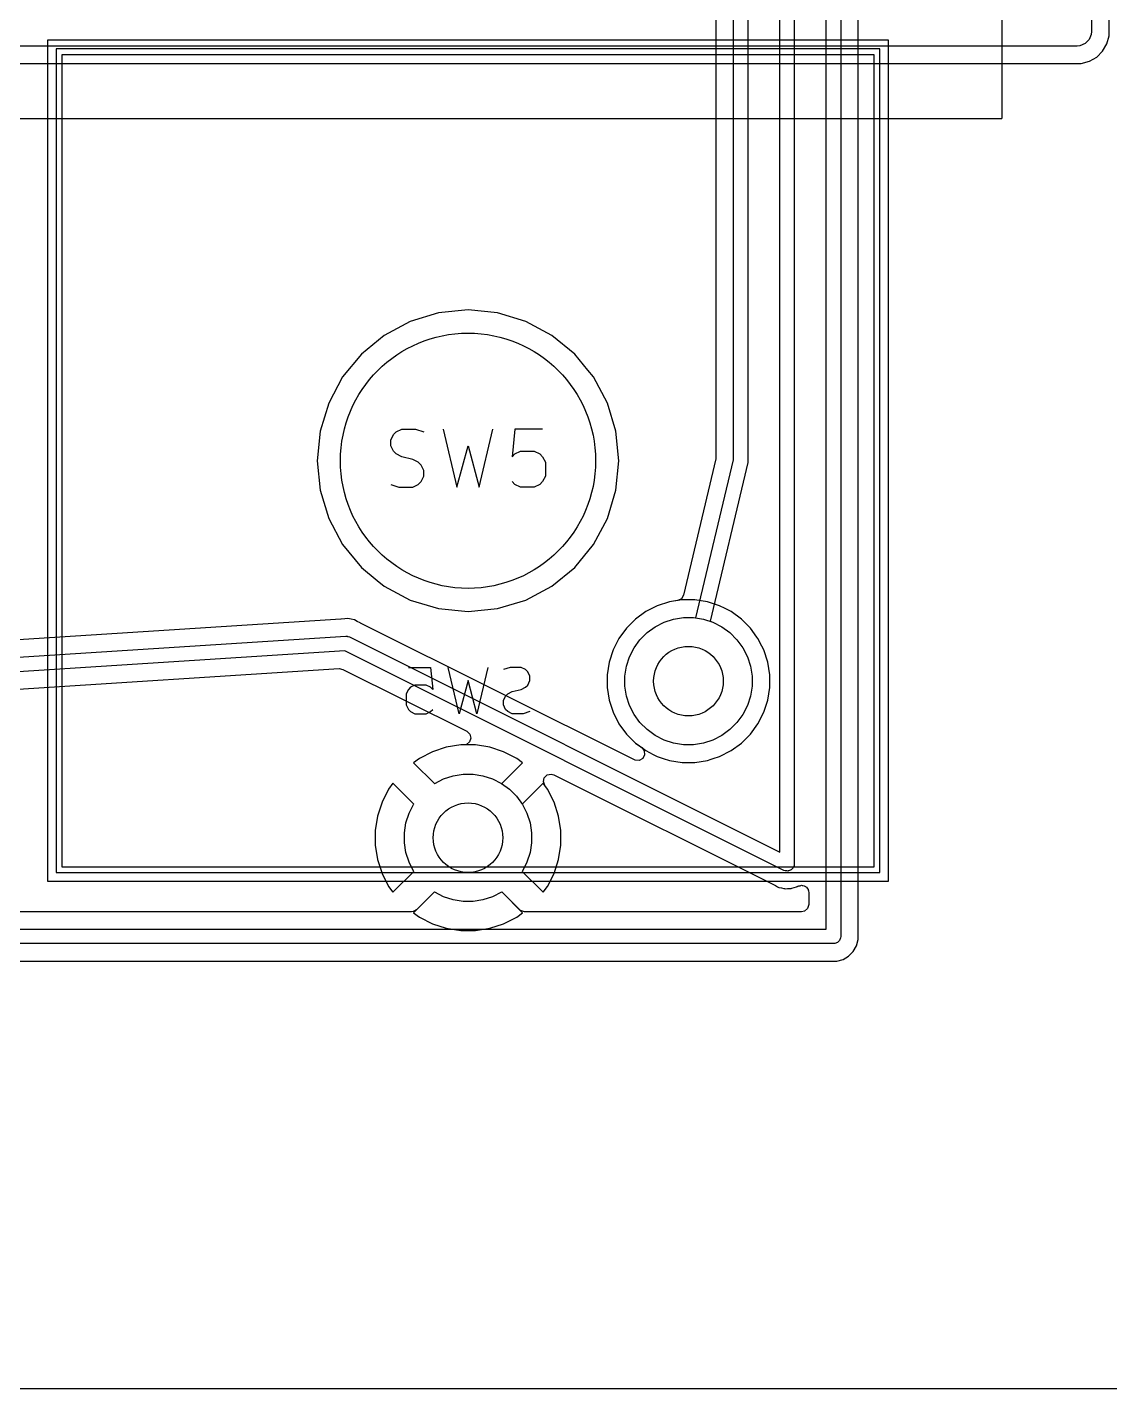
# Model space of a CAD drawing. Extents: x 0 to 96, y -64 to 1.6.
# Drawn here: x 40.4 to 59.06, y -64 to -40.53 of the extents above; entities that cross this region are included whole.
import ezdxf

# ---------------------------------------------------------------- set-up
doc = ezdxf.new("R2010")
doc.units = 0
for name, color, linetype in [('BLACK', 7, 'CONTINUOUS'), ('GRAY3', 9, 'CONTINUOUS'), ('LORANGE', 41, 'CONTINUOUS'), ('LYELLOW', 51, 'CONTINUOUS'), ('WHITE', 7, 'CONTINUOUS')]:
    doc.layers.add(name, color=color, linetype=linetype)

msp = doc.modelspace()

# ---------------------------------------------------------------- linework, layer by layer
at = {"layer": 'BLACK', "linetype": 'CONTINUOUS'}
for p, q in [((58.75, -4.207), (58.75, -40.6)), ((52.2745, -31.039112), (52.2745, -47.935815)), ((52.575, -47.985399), (52.575, -31)), ((52.825, -31.078863), (52.825, -48)), ((53.375, -54.747745), (53.375, -32.147)), ((53.625, -32.272), (53.625, -54.95)), ((54.175, -56.075), (54.175, -34.687)), ((54.425, -34.812), (54.425, -56.2)), ((54.7255, -48), (54.7255, -38.374071)), ((59.0505, -40.672475), (59.0505, -38.374071)), ((58.75, -40.6), (58.745196, -40.648773)), ((58.638893, -40.807867), (58.548773, -40.845196)), ((58.707867, -40.738893), (58.638893, -40.807867)), ((58.745196, -40.648773), (58.707867, -40.738893)), ((58.940509, -40.938015), (59.012984, -40.812485)), ((59.012984, -40.812485), (59.0505, -40.672475)), ((58.5, -40.85), (27.5, -40.85)), ((58.548773, -40.845196), (58.5, -40.85)), ((58.712485, -41.112984), (58.838015, -41.040509)), ((58.838015, -41.040509), (58.940509, -40.938015)), ((27.427528, -41.1505), (58.572472, -41.1505)), ((58.572472, -41.1505), (58.572475, -41.1505)), ((58.572475, -41.1505), (58.712485, -41.112984)), ((47.492766, -45.449957), (47.005018, -45.597914)), ((47.492766, -45.449957), (47.005018, -45.597914)), ((48, -45.4), (47.492766, -45.449957)), ((48, -45.4), (47.492766, -45.449957)), ((48.507233, -45.449957), (48, -45.4)), ((48.507233, -45.449957), (48, -45.4)), ((48.994981, -45.597914), (48.507233, -45.449957)), ((48.994981, -45.597914), (48.507233, -45.449957)), ((47.005018, -45.597914), (46.555522, -45.838175)), ((47.005018, -45.597914), (46.555522, -45.838175)), ((49.444477, -45.838175), (48.994981, -45.597914)), ((49.444477, -45.838175), (48.994981, -45.597914)), ((46.555515, -45.83818), (46.161521, -46.161521)), ((46.555515, -45.83818), (46.161521, -46.161521)), ((46.555522, -45.838175), (46.555515, -45.83818)), ((46.555522, -45.838175), (46.555515, -45.83818)), ((49.444484, -45.83818), (49.444477, -45.838175)), ((49.444484, -45.83818), (49.444477, -45.838175)), ((49.838478, -46.161521), (49.444484, -45.83818)), ((49.838478, -46.161521), (49.444484, -45.83818)), ((46.161521, -46.161521), (45.83818, -46.555515)), ((46.161521, -46.161521), (45.83818, -46.555515)), ((50.063487, -46.435697), (49.838478, -46.161521)), ((50.063487, -46.435697), (49.838478, -46.161521)), ((50.161821, -46.555517), (50.063487, -46.435697)), ((50.161821, -46.555517), (50.063487, -46.435697)), ((45.838175, -46.555522), (45.597914, -47.005018)), ((45.838175, -46.555522), (45.597914, -47.005018)), ((45.83818, -46.555515), (45.838175, -46.555522)), ((45.83818, -46.555515), (45.838175, -46.555522)), ((50.161822, -46.55552), (50.161821, -46.555517)), ((50.161822, -46.55552), (50.161821, -46.555517)), ((50.161824, -46.555522), (50.161822, -46.55552)), ((50.161824, -46.555522), (50.161822, -46.55552)), ((50.402085, -47.005018), (50.161824, -46.555522)), ((50.402085, -47.005018), (50.161824, -46.555522)), ((45.597914, -47.005018), (45.449957, -47.492766)), ((45.597914, -47.005018), (45.449957, -47.492766)), ((50.402085, -47.00502), (50.402085, -47.005018)), ((50.402085, -47.00502), (50.402085, -47.005018)), ((50.402087, -47.005023), (50.402085, -47.00502)), ((50.402087, -47.005023), (50.402085, -47.00502)), ((50.550042, -47.492765), (50.402087, -47.005023)), ((50.550042, -47.492765), (50.402087, -47.005023)), ((45.449957, -47.492766), (45.4, -48)), ((45.449957, -47.492766), (45.4, -48)), ((50.6, -48), (50.550042, -47.492765)), ((50.6, -48), (50.550042, -47.492765)), ((45.4, -48), (45.449957, -48.507233)), ((45.4, -48), (45.449957, -48.507233)), ((50.550042, -48.507235), (50.6, -48)), ((50.550042, -48.507235), (50.6, -48)), ((52.271162, -47.964393), (51.713765, -50.317844)), ((51.929639, -50.710254), (52.575, -47.985399)), ((52.821635, -48.028808), (52.172854, -50.768104)), ((52.2745, -47.935815), (52.271162, -47.964393)), ((52.822055, -48.025694), (52.821635, -48.028808)), ((52.822598, -48.024386), (52.822055, -48.025694)), ((52.823578, -48.014435), (52.822598, -48.024386)), ((52.824918, -48.004525), (52.823578, -48.014435)), ((52.825, -48), (52.824692, -48.003126)), ((52.824692, -48.003126), (52.824918, -48.004525)), ((54.7255, -54.374071), (54.7255, -48)), ((45.449957, -48.507233), (45.597914, -48.994981)), ((45.449957, -48.507233), (45.597914, -48.994981)), ((50.402087, -48.994977), (50.550042, -48.507235)), ((50.402087, -48.994977), (50.550042, -48.507235)), ((45.597914, -48.994981), (45.838175, -49.444477)), ((45.597914, -48.994981), (45.838175, -49.444477)), ((50.161821, -49.444483), (50.402087, -48.994977)), ((50.161821, -49.444483), (50.402087, -48.994977)), ((45.838175, -49.444477), (45.83818, -49.444484)), ((45.838175, -49.444477), (45.83818, -49.444484)), ((45.83818, -49.444484), (46.161521, -49.838478)), ((45.83818, -49.444484), (46.161521, -49.838478)), ((49.838478, -49.838478), (50.161821, -49.444483)), ((49.838478, -49.838478), (50.161821, -49.444483)), ((46.161521, -49.838478), (46.435697, -50.063487)), ((46.161521, -49.838478), (46.435697, -50.063487)), ((49.444483, -50.161821), (49.838478, -49.838478)), ((49.444483, -50.161821), (49.838478, -49.838478)), ((46.435697, -50.063487), (46.555517, -50.161821)), ((46.435697, -50.063487), (46.555517, -50.161821)), ((46.555517, -50.161821), (46.55552, -50.161822)), ((46.555517, -50.161821), (46.55552, -50.161822)), ((46.55552, -50.161822), (46.555522, -50.161824)), ((46.55552, -50.161822), (46.555522, -50.161824)), ((46.555522, -50.161824), (47.005018, -50.402085)), ((46.555522, -50.161824), (47.005018, -50.402085)), ((48.994977, -50.402087), (49.444483, -50.161821)), ((48.994977, -50.402087), (49.444483, -50.161821)), ((47.005018, -50.402085), (47.00502, -50.402085)), ((47.005018, -50.402085), (47.00502, -50.402085)), ((47.00502, -50.402085), (47.005023, -50.402087)), ((47.00502, -50.402085), (47.005023, -50.402087)), ((47.005023, -50.402087), (47.492765, -50.550042)), ((47.005023, -50.402087), (47.492765, -50.550042)), ((48.507235, -50.550042), (48.994977, -50.402087)), ((48.507235, -50.550042), (48.994977, -50.402087)), ((51.472047, -50.433985), (51.262396, -50.502103)), ((51.472047, -50.433985), (51.262396, -50.502103)), ((51.617201, -50.410995), (51.472047, -50.433985)), ((51.612501, -50.411739), (51.472047, -50.433985)), ((51.617232, -50.410896), (51.612501, -50.411739)), ((51.689778, -50.3995), (51.617201, -50.410995)), ((51.67916, -50.378542), (51.617232, -50.410896)), ((51.713765, -50.317844), (51.67916, -50.378542)), ((51.910222, -50.3995), (51.689778, -50.3995)), ((52.019086, -50.416742), (51.910222, -50.3995)), ((52.127952, -50.433985), (52.019086, -50.416742)), ((52.337603, -50.502103), (52.127952, -50.433985)), ((47.492765, -50.550042), (48, -50.6)), ((47.492765, -50.550042), (48, -50.6)), ((48, -50.6), (48.507235, -50.550042)), ((48, -50.6), (48.507235, -50.550042)), ((51.065974, -50.602187), (50.887641, -50.731752)), ((51.065974, -50.602187), (50.887641, -50.731752)), ((51.262393, -50.502104), (51.065974, -50.602187)), ((51.262393, -50.502104), (51.065974, -50.602187)), ((51.262396, -50.502103), (51.262393, -50.502104)), ((51.262396, -50.502103), (51.262393, -50.502104)), ((51.54321, -50.730393), (51.713695, -50.703391)), ((51.54321, -50.730393), (51.713695, -50.703391)), ((51.713695, -50.703391), (51.886305, -50.703391)), ((51.713695, -50.703391), (51.886305, -50.703391)), ((51.886305, -50.703391), (51.929639, -50.710254)), ((51.886305, -50.703391), (52.05679, -50.730393)), ((52.337606, -50.502104), (52.337603, -50.502103)), ((52.431687, -50.550042), (52.337606, -50.502104)), ((52.534022, -50.602185), (52.431687, -50.550042)), ((52.534024, -50.602186), (52.534022, -50.602185)), ((52.534025, -50.602187), (52.534024, -50.602186)), ((52.712358, -50.731752), (52.534025, -50.602187)), ((45.808905, -50.729482), (37.192971, -51.283972)), ((45.813018, -50.728954), (45.808905, -50.729482)), ((45.873338, -50.725334), (45.813018, -50.728954)), ((45.87387, -50.725301), (45.873338, -50.725334)), ((45.928615, -50.721778), (45.87387, -50.725301)), ((45.929371, -50.721832), (45.928615, -50.721778)), ((45.929737, -50.721857), (45.929371, -50.721832)), ((45.930412, -50.721905), (45.929737, -50.721857)), ((45.984352, -50.732943), (45.930412, -50.721905)), ((45.984551, -50.732983), (45.984352, -50.732943)), ((46.038433, -50.743768), (45.984551, -50.732983)), ((46.038435, -50.743768), (46.038433, -50.743768)), ((46.03848, -50.743778), (46.038435, -50.743768)), ((46.039133, -50.744004), (46.03848, -50.743778)), ((46.039689, -50.744195), (46.039133, -50.744004)), ((46.040156, -50.744354), (46.039689, -50.744195)), ((46.089326, -50.768939), (46.040156, -50.744354)), ((46.08962, -50.769086), (46.089326, -50.768939)), ((46.138856, -50.793439), (46.08962, -50.769086)), ((46.139554, -50.794052), (46.138856, -50.793439)), ((46.147439, -50.797995), (46.139554, -50.794052)), ((50.867243, -53.157897), (46.147439, -50.797995)), ((50.731752, -50.887641), (50.602187, -51.065974)), ((50.731752, -50.887641), (50.602187, -51.065974)), ((50.731756, -50.887636), (50.731752, -50.887641)), ((50.731756, -50.887636), (50.731752, -50.887641)), ((50.887636, -50.731756), (50.731756, -50.887636)), ((50.887636, -50.731756), (50.731756, -50.887636)), ((50.887641, -50.731752), (50.887636, -50.731756)), ((50.887641, -50.731752), (50.887636, -50.731756)), ((51.085607, -50.963553), (51.225252, -50.862096)), ((51.085607, -50.963553), (51.225252, -50.862096)), ((51.225252, -50.862096), (51.379048, -50.783733)), ((51.225252, -50.862096), (51.379048, -50.783733)), ((51.379048, -50.783733), (51.54321, -50.730393)), ((51.379048, -50.783733), (51.54321, -50.730393)), ((52.05679, -50.730393), (52.220952, -50.783733)), ((52.172854, -50.768104), (52.220952, -50.783733)), ((52.220952, -50.783733), (52.374748, -50.862096)), ((52.220952, -50.783733), (52.374748, -50.862096)), ((52.374748, -50.862096), (52.514393, -50.963553)), ((52.374748, -50.862096), (52.514393, -50.963553)), ((52.712363, -50.731756), (52.712358, -50.731752)), ((52.868243, -50.887636), (52.712363, -50.731756)), ((52.868247, -50.887641), (52.868243, -50.887636)), ((52.98126, -51.043192), (52.868247, -50.887641)), ((36.879436, -51.605272), (45.891972, -51.025258)), ((45.891972, -51.025258), (45.916462, -51.026089)), ((45.916462, -51.026089), (45.92452, -51.028835)), ((45.92452, -51.028835), (45.933016, -51.029439)), ((45.933016, -51.029439), (45.955902, -51.038197)), ((45.955902, -51.038197), (53.375, -54.747745)), ((50.602187, -51.065974), (50.502104, -51.262393)), ((50.602187, -51.065974), (50.502104, -51.262393)), ((50.862096, -51.225252), (50.963553, -51.085607)), ((50.862096, -51.225252), (50.963553, -51.085607)), ((50.963553, -51.085607), (51.085607, -50.963553)), ((50.963553, -51.085607), (51.085607, -50.963553)), ((52.514393, -50.963553), (52.636447, -51.085607)), ((52.514393, -50.963553), (52.636447, -51.085607)), ((52.636447, -51.085607), (52.737904, -51.225252)), ((52.636447, -51.085607), (52.737904, -51.225252)), ((52.997815, -51.065978), (52.98126, -51.043192)), ((53.063237, -51.194375), (52.997815, -51.065978)), ((45.874315, -51.276911), (36.896609, -51.854684)), ((53.444098, -55.061803), (45.874315, -51.276911)), ((50.502103, -51.262396), (50.433985, -51.472047)), ((50.502103, -51.262396), (50.433985, -51.472047)), ((50.502104, -51.262393), (50.502103, -51.262396)), ((50.502104, -51.262393), (50.502103, -51.262396)), ((50.730393, -51.54321), (50.783733, -51.379048)), ((50.730393, -51.54321), (50.783733, -51.379048)), ((50.783733, -51.379048), (50.862096, -51.225252)), ((50.783733, -51.379048), (50.862096, -51.225252)), ((52.737904, -51.225252), (52.816267, -51.379048)), ((52.737904, -51.225252), (52.816267, -51.379048)), ((52.816267, -51.379048), (52.869607, -51.54321)), ((52.816267, -51.379048), (52.869607, -51.54321)), ((53.097895, -51.262393), (53.063237, -51.194375)), ((53.097895, -51.262394), (53.097895, -51.262393)), ((53.166015, -51.472049), (53.097895, -51.262394)), ((37.246479, -52.133288), (45.779124, -51.584159)), ((45.779124, -51.584159), (45.842541, -51.596994)), ((45.842541, -51.596994), (47.978735, -52.665091)), ((50.433985, -51.472047), (50.3995, -51.689778)), ((50.433985, -51.472047), (50.3995, -51.689778)), ((50.703391, -51.713695), (50.730393, -51.54321)), ((50.703391, -51.713695), (50.730393, -51.54321)), ((52.869607, -51.54321), (52.896609, -51.713695)), ((52.869607, -51.54321), (52.896609, -51.713695)), ((53.2005, -51.689778), (53.166015, -51.472049)), ((50.3995, -51.689778), (50.3995, -51.910221)), ((50.3995, -51.689778), (50.3995, -51.910221)), ((50.703391, -51.886305), (50.703391, -51.713695)), ((50.703391, -51.886305), (50.703391, -51.713695)), ((52.896609, -51.713695), (52.896609, -51.886305)), ((52.896609, -51.713695), (52.896609, -51.886305)), ((53.2005, -51.910222), (53.2005, -51.689778)), ((50.3995, -51.910221), (50.433985, -52.127952)), ((50.3995, -51.910221), (50.433985, -52.127952)), ((50.730393, -52.05679), (50.703391, -51.886305)), ((50.730393, -52.05679), (50.703391, -51.886305)), ((50.783733, -52.220952), (50.730393, -52.05679)), ((50.783733, -52.220952), (50.730393, -52.05679)), ((52.869607, -52.05679), (52.816267, -52.220952)), ((52.869607, -52.05679), (52.816267, -52.220952)), ((52.896609, -51.886305), (52.869607, -52.05679)), ((52.896609, -51.886305), (52.869607, -52.05679)), ((53.166015, -52.127951), (53.2005, -51.910222)), ((50.433985, -52.127952), (50.502103, -52.337603)), ((50.433985, -52.127952), (50.502103, -52.337603)), ((50.502103, -52.337603), (50.502104, -52.337606)), ((50.502103, -52.337603), (50.502104, -52.337606)), ((50.502104, -52.337606), (50.602187, -52.534025)), ((50.502104, -52.337606), (50.602187, -52.534025)), ((50.862096, -52.374748), (50.783733, -52.220952)), ((50.862096, -52.374748), (50.783733, -52.220952)), ((52.816267, -52.220952), (52.737904, -52.374748)), ((52.816267, -52.220952), (52.737904, -52.374748)), ((52.997815, -52.534022), (53.097895, -52.337606)), ((53.097895, -52.337606), (53.166015, -52.127951)), ((50.602187, -52.534025), (50.731752, -52.712358)), ((50.602187, -52.534025), (50.731752, -52.712358)), ((50.963553, -52.514393), (50.862096, -52.374748)), ((50.963553, -52.514393), (50.862096, -52.374748)), ((51.085607, -52.636447), (50.963553, -52.514393)), ((51.085607, -52.636447), (50.963553, -52.514393)), ((52.636447, -52.514393), (52.514393, -52.636447)), ((52.636447, -52.514393), (52.514393, -52.636447)), ((52.737904, -52.374748), (52.636447, -52.514393)), ((52.737904, -52.374748), (52.636447, -52.514393)), ((52.868242, -52.712365), (52.997815, -52.534022)), ((47.978735, -52.665091), (48.029894, -52.712678)), ((48.047204, -52.78037), (48.025169, -52.846674)), ((48.029894, -52.712678), (48.047204, -52.78037)), ((50.731752, -52.712358), (50.731756, -52.712363)), ((50.731752, -52.712358), (50.731756, -52.712363)), ((50.731756, -52.712363), (50.731758, -52.712365)), ((50.731756, -52.712363), (50.887636, -52.868243)), ((50.731758, -52.712365), (50.887635, -52.868242)), ((51.225252, -52.737904), (51.085607, -52.636447)), ((51.225252, -52.737904), (51.085607, -52.636447)), ((51.379048, -52.816267), (51.225252, -52.737904)), ((51.379048, -52.816267), (51.225252, -52.737904)), ((52.374748, -52.737904), (52.220952, -52.816267)), ((52.374748, -52.737904), (52.220952, -52.816267)), ((52.514393, -52.636447), (52.374748, -52.737904)), ((52.514393, -52.636447), (52.374748, -52.737904)), ((52.712365, -52.868242), (52.868242, -52.712365)), ((47.385815, -53.017219), (47.161413, -53.131559)), ((47.385815, -53.017219), (47.161413, -53.131559)), ((47.62533, -52.939397), (47.385815, -53.017219)), ((47.62533, -52.939397), (47.385815, -53.017219)), ((47.874072, -52.9), (47.62533, -52.939397)), ((47.874072, -52.9), (47.62533, -52.939397)), ((47.923281, -52.9), (47.874072, -52.9)), ((48.125928, -52.9), (47.874072, -52.9)), ((47.970785, -52.89054), (47.923281, -52.9)), ((48.025169, -52.846674), (47.970785, -52.89054)), ((48.374669, -52.939397), (48.125928, -52.9)), ((48.614184, -53.017219), (48.374669, -52.939397)), ((48.838583, -53.131557), (48.614184, -53.017219)), ((50.887635, -52.868242), (50.995583, -52.94667)), ((50.887636, -52.868243), (50.887641, -52.868247)), ((50.887641, -52.868247), (50.931346, -52.9)), ((50.931346, -52.9), (51.065978, -52.997815)), ((50.995583, -52.94667), (51.038248, -53.001999)), ((51.038248, -53.001999), (51.044227, -53.071612)), ((51.065978, -52.997815), (51.194375, -53.063237)), ((51.54321, -52.869607), (51.379048, -52.816267)), ((51.54321, -52.869607), (51.379048, -52.816267)), ((51.713695, -52.896609), (51.54321, -52.869607)), ((51.713695, -52.896609), (51.54321, -52.869607)), ((51.886305, -52.896609), (51.713695, -52.896609)), ((51.886305, -52.896609), (51.713695, -52.896609)), ((52.05679, -52.869607), (51.886305, -52.896609)), ((52.05679, -52.869607), (51.886305, -52.896609)), ((52.220952, -52.816267), (52.05679, -52.869607)), ((52.220952, -52.816267), (52.05679, -52.869607)), ((52.337606, -53.097895), (52.534022, -52.997815)), ((52.534022, -52.997815), (52.712365, -52.868242)), ((47.059301, -53.205747), (47.0593, -53.205748)), ((47.059301, -53.205747), (47.0593, -53.205748)), ((47.0593, -53.205748), (47.419689, -53.566137)), ((47.0593, -53.205748), (47.419689, -53.566137)), ((47.161413, -53.131559), (47.059301, -53.205747)), ((47.161413, -53.131559), (47.059301, -53.205747)), ((48.580309, -53.566136), (48.940698, -53.205748)), ((48.940698, -53.205748), (48.838583, -53.131557)), ((50.881028, -53.163777), (50.867243, -53.157897)), ((50.950783, -53.167765), (50.881028, -53.163777)), ((51.011622, -53.133408), (50.950783, -53.167765)), ((51.044227, -53.071612), (51.011622, -53.133408)), ((51.194375, -53.063237), (51.262393, -53.097895)), ((51.262393, -53.097895), (51.262396, -53.097896)), ((51.262396, -53.097896), (51.365997, -53.131557)), ((51.365997, -53.131557), (51.472049, -53.166015)), ((51.472049, -53.166015), (51.689778, -53.2005)), ((51.689778, -53.2005), (51.689779, -53.2005)), ((51.689779, -53.2005), (51.910221, -53.2005)), ((51.910221, -53.2005), (51.910222, -53.2005)), ((51.910222, -53.2005), (52.127951, -53.166015)), ((52.127951, -53.166015), (52.188783, -53.146249)), ((52.188783, -53.146249), (52.223171, -53.135077)), ((52.223171, -53.135077), (52.337603, -53.097896)), ((52.337603, -53.097896), (52.337606, -53.097895)), ((47.425252, -53.562096), (47.579048, -53.483733)), ((47.425252, -53.562096), (47.579048, -53.483733)), ((47.579048, -53.483733), (47.74321, -53.430393)), ((47.579048, -53.483733), (47.74321, -53.430393)), ((47.74321, -53.430393), (47.913695, -53.403391)), ((47.74321, -53.430393), (47.913695, -53.403391)), ((47.913695, -53.403391), (48.086305, -53.403391)), ((47.913695, -53.403391), (48.086305, -53.403391)), ((48.086305, -53.403391), (48.25679, -53.430393)), ((48.086305, -53.403391), (48.25679, -53.430393)), ((48.25679, -53.430393), (48.420952, -53.483733)), ((48.25679, -53.430393), (48.420952, -53.483733)), ((48.420952, -53.483733), (48.574748, -53.562096)), ((48.420952, -53.483733), (48.574748, -53.562096)), ((49.299558, -53.533117), (49.315383, -53.465063)), ((49.315383, -53.465063), (49.365489, -53.416368)), ((49.365489, -53.416368), (49.433967, -53.402492)), ((49.433967, -53.402492), (49.478807, -53.415127)), ((49.478807, -53.415127), (53.298303, -55.324875)), ((46.631559, -53.661413), (46.517219, -53.885815)), ((46.631559, -53.661413), (46.517219, -53.885815)), ((46.705747, -53.559301), (46.631559, -53.661413)), ((46.705747, -53.559301), (46.631559, -53.661413)), ((46.705748, -53.5593), (46.705747, -53.559301)), ((46.705748, -53.5593), (46.705747, -53.559301)), ((47.066137, -53.919689), (46.705748, -53.5593)), ((47.066137, -53.919689), (46.705748, -53.5593)), ((47.419689, -53.566137), (47.425252, -53.562096)), ((47.419689, -53.566137), (47.425252, -53.562096)), ((48.574748, -53.562096), (48.714393, -53.663553)), ((48.574748, -53.562096), (48.580309, -53.566136)), ((48.714393, -53.663553), (48.836447, -53.785607)), ((49.29425, -53.5593), (48.933861, -53.919688)), ((49.29425, -53.559301), (49.29425, -53.5593)), ((49.368442, -53.661416), (49.29425, -53.559301)), ((49.323038, -53.598923), (49.299558, -53.533117)), ((49.368442, -53.661416), (49.323038, -53.598923)), ((49.48278, -53.885815), (49.368442, -53.661416)), ((49.48278, -53.885815), (49.368442, -53.661416)), ((46.517219, -53.885815), (46.439397, -54.12533)), ((46.517219, -53.885815), (46.439397, -54.12533)), ((46.983733, -54.079048), (47.062096, -53.925252)), ((46.983733, -54.079048), (47.062096, -53.925252)), ((47.062096, -53.925252), (47.066137, -53.919689)), ((47.062096, -53.925252), (47.066137, -53.919689)), ((48.836447, -53.785607), (48.937904, -53.925252)), ((48.933861, -53.919688), (48.937904, -53.925252)), ((48.937904, -53.925252), (49.016267, -54.079048)), ((48.937904, -53.925252), (49.016267, -54.079048)), ((49.560602, -54.12533), (49.48278, -53.885815)), ((49.560602, -54.12533), (49.48278, -53.885815)), ((46.439397, -54.12533), (46.4, -54.374071)), ((46.439397, -54.12533), (46.4, -54.374071)), ((46.930393, -54.24321), (46.983733, -54.079048)), ((46.930393, -54.24321), (46.983733, -54.079048)), ((49.016267, -54.079048), (49.069607, -54.24321)), ((49.016267, -54.079048), (49.069607, -54.24321)), ((49.6, -54.374071), (49.560602, -54.12533)), ((49.6, -54.374071), (49.560602, -54.12533)), ((46.4, -54.374071), (46.4, -54.625928)), ((46.4, -54.374071), (46.4, -54.625928)), ((46.903391, -54.413695), (46.930393, -54.24321)), ((46.903391, -54.413695), (46.930393, -54.24321)), ((46.903391, -54.586305), (46.903391, -54.413695)), ((46.903391, -54.586305), (46.903391, -54.413695)), ((49.069607, -54.24321), (49.096609, -54.413695)), ((49.069607, -54.24321), (49.096609, -54.413695)), ((49.096609, -54.413695), (49.096609, -54.586305)), ((49.096609, -54.413695), (49.096609, -54.586305)), ((49.6, -54.625928), (49.6, -54.374071)), ((49.6, -54.625928), (49.6, -54.374071)), ((54.7255, -56.256018), (54.7255, -54.374071)), ((46.4, -54.625928), (46.439397, -54.874669)), ((46.4, -54.625928), (46.439397, -54.874669)), ((46.930393, -54.75679), (46.903391, -54.586305)), ((46.930393, -54.75679), (46.903391, -54.586305)), ((49.096609, -54.586305), (49.069607, -54.75679)), ((49.096609, -54.586305), (49.069607, -54.75679)), ((49.560602, -54.874669), (49.6, -54.625928)), ((49.560602, -54.874669), (49.6, -54.625928)), ((46.439397, -54.874669), (46.517219, -55.114184)), ((46.439397, -54.874669), (46.517219, -55.114184)), ((46.983733, -54.920952), (46.930393, -54.75679)), ((46.983733, -54.920952), (46.930393, -54.75679)), ((47.062096, -55.074748), (46.983733, -54.920952)), ((47.062096, -55.074748), (46.983733, -54.920952)), ((49.016267, -54.920952), (48.937904, -55.074748)), ((49.016267, -54.920952), (48.937904, -55.074748)), ((49.069607, -54.75679), (49.016267, -54.920952)), ((49.069607, -54.75679), (49.016267, -54.920952)), ((49.48278, -55.114184), (49.560602, -54.874669)), ((49.48278, -55.114184), (49.560602, -54.874669)), ((46.517219, -55.114184), (46.631557, -55.338583)), ((46.517219, -55.114184), (46.631557, -55.338583)), ((46.705748, -55.440698), (47.066136, -55.080309)), ((46.705748, -55.440698), (47.066136, -55.080309)), ((47.066136, -55.080309), (47.062096, -55.074748)), ((47.066136, -55.080309), (47.062096, -55.074748)), ((48.937904, -55.074748), (48.933862, -55.08031)), ((48.937904, -55.074748), (48.933862, -55.08031)), ((48.933862, -55.08031), (49.29425, -55.440698)), ((48.933862, -55.08031), (49.29425, -55.440698)), ((49.368446, -55.338575), (49.48278, -55.114184)), ((49.368446, -55.338575), (49.48278, -55.114184)), ((53.466984, -55.070561), (53.444098, -55.061803)), ((53.471464, -55.070879), (53.466984, -55.070561)), ((53.475614, -55.072598), (53.471464, -55.070879)), ((53.49565, -55.072598), (53.475614, -55.072598)), ((53.515633, -55.074018), (53.49565, -55.072598)), ((53.519893, -55.072598), (53.515633, -55.074018)), ((53.524386, -55.072598), (53.519893, -55.072598)), ((53.5429, -55.064929), (53.524386, -55.072598)), ((53.561904, -55.058595), (53.5429, -55.064929)), ((53.565296, -55.055652), (53.561904, -55.058595)), ((53.569446, -55.053934), (53.565296, -55.055652)), ((53.583616, -55.039763), (53.569446, -55.053934)), ((53.598749, -55.026639), (53.583616, -55.039763)), ((53.600756, -55.022623), (53.598749, -55.026639)), ((53.603934, -55.019446), (53.600756, -55.022623)), ((53.611604, -55.000927), (53.603934, -55.019446)), ((53.62056, -54.983016), (53.611604, -55.000927)), ((53.620878, -54.978537), (53.62056, -54.983016)), ((53.622598, -54.974386), (53.620878, -54.978537)), ((53.625, -54.95), (53.622598, -54.974386)), ((46.631557, -55.338583), (46.705748, -55.440697)), ((46.631557, -55.338583), (46.705748, -55.440697)), ((49.29425, -55.440697), (49.368442, -55.338581)), ((49.29425, -55.440697), (49.368442, -55.338581)), ((49.368442, -55.338581), (49.368446, -55.338575)), ((49.368442, -55.338581), (49.368446, -55.338575)), ((53.298303, -55.324875), (53.335763, -55.346503)), ((53.335763, -55.346503), (53.348247, -55.349847)), ((53.348247, -55.349847), (53.359482, -55.355465)), ((53.359482, -55.355465), (53.359483, -55.355466)), ((53.359483, -55.355466), (53.359811, -55.35563)), ((53.359811, -55.35563), (53.359812, -55.35563)), ((53.359812, -55.35563), (53.359814, -55.355631)), ((53.359814, -55.355631), (53.402199, -55.364304)), ((53.402199, -55.364304), (53.443982, -55.3755)), ((53.443982, -55.3755), (53.456909, -55.3755)), ((53.456909, -55.3755), (53.469208, -55.378016)), ((53.469208, -55.378016), (53.469209, -55.378017)), ((53.469209, -55.378017), (53.469575, -55.378092)), ((53.469575, -55.378092), (53.469575, -55.378091)), ((53.469575, -55.378091), (53.469576, -55.378092)), ((53.469576, -55.378092), (53.509042, -55.375723)), ((53.509042, -55.375723), (53.516472, -55.3755)), ((53.516472, -55.3755), (53.556017, -55.3755)), ((53.556017, -55.3755), (53.556018, -55.3755)), ((53.556018, -55.3755), (53.568507, -55.372153)), ((53.568507, -55.372153), (53.581411, -55.371379)), ((53.581411, -55.371379), (53.622444, -55.357701)), ((53.622444, -55.357701), (53.664237, -55.346503)), ((53.664237, -55.346503), (53.664554, -55.346319)), ((53.664554, -55.346319), (53.676245, -55.34037)), ((53.676245, -55.34037), (53.681691, -55.337951)), ((53.681691, -55.337951), (53.687698, -55.33595)), ((53.687698, -55.33595), (53.690772, -55.33392)), ((53.690772, -55.33392), (53.700183, -55.329742)), ((53.700183, -55.329742), (53.724993, -55.326441)), ((53.724993, -55.326441), (53.748917, -55.319084)), ((53.748917, -55.319084), (53.75903, -55.321913)), ((53.75903, -55.321913), (53.769442, -55.320529)), ((53.769442, -55.320529), (53.792098, -55.331166)), ((53.792098, -55.331166), (53.816202, -55.337911)), ((53.816202, -55.337911), (53.82318, -55.34576)), ((53.82318, -55.34576), (53.832688, -55.350224)), ((53.832688, -55.350224), (53.845995, -55.37142)), ((53.845995, -55.37142), (53.862627, -55.390126)), ((53.862627, -55.390126), (53.865342, -55.402236)), ((46.705748, -55.440697), (46.705748, -55.440698)), ((46.705748, -55.440697), (46.705748, -55.440698)), ((47.419688, -55.433862), (47.0593, -55.79425)), ((47.419689, -55.433862), (47.115372, -55.738181)), ((47.425252, -55.437904), (47.419688, -55.433862)), ((47.425252, -55.437904), (47.419689, -55.433862)), ((47.579048, -55.516267), (47.425252, -55.437904)), ((47.579048, -55.516267), (47.425252, -55.437904)), ((47.74321, -55.569607), (47.579048, -55.516267)), ((47.74321, -55.569607), (47.579048, -55.516267)), ((47.913695, -55.596609), (47.74321, -55.569607)), ((47.913695, -55.596609), (47.74321, -55.569607)), ((48.086305, -55.596609), (47.913695, -55.596609)), ((48.086305, -55.596609), (47.913695, -55.596609)), ((48.25679, -55.569607), (48.086305, -55.596609)), ((48.25679, -55.569607), (48.086305, -55.596609)), ((48.420952, -55.516267), (48.25679, -55.569607)), ((48.420952, -55.516267), (48.25679, -55.569607)), ((48.574748, -55.437904), (48.420952, -55.516267)), ((48.574748, -55.437904), (48.420952, -55.516267)), ((48.58031, -55.433862), (48.574748, -55.437904)), ((48.58031, -55.433863), (48.574748, -55.437904)), ((48.940698, -55.79425), (48.58031, -55.433862)), ((48.884628, -55.738181), (48.58031, -55.433863)), ((49.29425, -55.440698), (49.29425, -55.440697)), ((49.29425, -55.440698), (49.29425, -55.440697)), ((53.865342, -55.402236), (53.869839, -55.409398)), ((53.869839, -55.409398), (53.869709, -55.421708)), ((53.869709, -55.421708), (53.8745, -55.443074)), ((53.8745, -55.443074), (53.8745, -55.6505)), ((47.027691, -55.7745), (32.972309, -55.7745)), ((47.054049, -55.771666), (47.027691, -55.7745)), ((47.115372, -55.738181), (47.054049, -55.771666)), ((47.0593, -55.79425), (47.161416, -55.868442)), ((48.838581, -55.868442), (48.940697, -55.79425)), ((48.90527, -55.754815), (48.884628, -55.738181)), ((48.972309, -55.7745), (48.90527, -55.754815)), ((48.940697, -55.79425), (48.940698, -55.79425)), ((53.7505, -55.7745), (48.972309, -55.7745)), ((53.802011, -55.763294), (53.7505, -55.7745)), ((53.854815, -55.717539), (53.802011, -55.763294)), ((53.8745, -55.6505), (53.854815, -55.717539)), ((23.063653, -56.075), (54.175, -56.075)), ((47.161416, -55.868442), (47.385815, -55.98278)), ((47.385815, -55.98278), (47.62533, -56.060602)), ((47.62533, -56.060602), (47.874072, -56.1)), ((47.874072, -56.1), (48.125928, -56.1)), ((48.125928, -56.1), (48.374669, -56.060602)), ((48.374669, -56.060602), (48.614184, -55.98278)), ((48.614184, -55.98278), (48.838575, -55.868446)), ((48.838575, -55.868446), (48.838581, -55.868442)), ((54.3, -56.325), (23, -56.325)), ((54.324386, -56.322598), (54.3, -56.325)), ((54.369446, -56.303934), (54.324386, -56.322598)), ((54.403934, -56.269446), (54.369446, -56.303934)), ((54.422598, -56.224386), (54.403934, -56.269446)), ((54.425, -56.2), (54.422598, -56.224386)), ((54.696503, -56.364237), (54.7255, -56.256018)), ((54.464237, -56.596503), (54.561263, -56.540485)), ((54.561263, -56.540485), (54.640485, -56.461263)), ((54.640485, -56.461263), (54.696503, -56.364237)), ((23.028935, -56.6255), (54.356016, -56.6255)), ((54.356016, -56.6255), (54.356018, -56.6255)), ((54.356018, -56.6255), (54.464237, -56.596503)), ((94.998473, -64), (1.001527, -64)), ((94.998473, -64), (1.001527, -64))]:
    msp.add_line(p, q, dxfattribs=at)
at = {"layer": 'BLACK'}
for centre, radius in [((48, -48), 2.2), ((48, -48), 2.2), ((51.8, -51.8), 0.6), ((51.8, -51.8), 0.6), ((48, -54.5), 0.6), ((48, -54.5), 0.6)]:
    msp.add_circle(centre, radius, dxfattribs=at)
at = {"layer": 'GRAY3', "linetype": 'CONTINUOUS'}
for p, q in [((41, -41), (41, -55)), ((55, -41), (41, -41)), ((55, -55), (55, -41)), ((46.666667, -47.645295), (46.714286, -47.550057)), ((46.666667, -47.740533), (46.666667, -47.645295)), ((46.714286, -47.550057), (46.761905, -47.502438)), ((46.761905, -47.502438), (46.857143, -47.454819)), ((46.857143, -47.454819), (47.095238, -47.454819)), ((47.095238, -47.454819), (47.238095, -47.502438)), ((47.571429, -47.454819), (47.809524, -48.454819)), ((48.190476, -48.454819), (48.428572, -47.454819)), ((48.809524, -47.454819), (48.761905, -47.931009)), ((49.285714, -47.454819), (48.809524, -47.454819)), ((46.714286, -47.835771), (46.666667, -47.740533)), ((46.761905, -47.88339), (46.714286, -47.835771)), ((46.857143, -47.931009), (46.761905, -47.88339)), ((47.809524, -48.454819), (48, -47.740533)), ((48, -47.740533), (48.190476, -48.454819)), ((48.761905, -47.931009), (48.809524, -47.88339)), ((48.809524, -47.88339), (48.904762, -47.835771)), ((48.904762, -47.835771), (49.142857, -47.835771)), ((49.142857, -47.835771), (49.238095, -47.88339)), ((49.238095, -47.88339), (49.285714, -47.931009)), ((47.047619, -47.978628), (46.857143, -47.931009)), ((47.142857, -48.026247), (47.047619, -47.978628)), ((47.190476, -48.073866), (47.142857, -48.026247)), ((47.238095, -48.169104), (47.190476, -48.073866)), ((49.285714, -47.931009), (49.333333, -48.026247)), ((49.333333, -48.026247), (49.333333, -48.264342)), ((47.190476, -48.35958), (47.238095, -48.264342)), ((47.238095, -48.264342), (47.238095, -48.169104)), ((49.333333, -48.264342), (49.285714, -48.35958)), ((46.666667, -48.4072), (46.809524, -48.454819)), ((46.809524, -48.454819), (47.047619, -48.454819)), ((47.047619, -48.454819), (47.142857, -48.4072)), ((47.142857, -48.4072), (47.190476, -48.35958)), ((48.809524, -48.4072), (48.761905, -48.35958)), ((48.904762, -48.454819), (48.809524, -48.4072)), ((49.142857, -48.454819), (48.904762, -48.454819)), ((49.238095, -48.4072), (49.142857, -48.454819)), ((49.285714, -48.35958), (49.238095, -48.4072)), ((41, -55), (55, -55))]:
    msp.add_line(p, q, dxfattribs=at)
at = {"layer": 'LORANGE', "linetype": 'CONTINUOUS'}
for p, q in [((57.2, -0.2), (57.2, -42.1)), ((38.8, -42.1), (57.2, -42.1)), ((46.971428, -51.562295), (47.35238, -51.562295)), ((47.35238, -51.562295), (47.390476, -51.943247)), ((47.847619, -52.362295), (47.657143, -51.562295)), ((48.342857, -51.562295), (48.152381, -52.362295)), ((48.723809, -51.562295), (48.609524, -51.60039)), ((48.914286, -51.562295), (48.723809, -51.562295)), ((48.990476, -51.60039), (48.914286, -51.562295)), ((49.028571, -51.638485), (48.990476, -51.60039)), ((49.066667, -51.714676), (49.028571, -51.638485)), ((47.085714, -51.867057), (47.009523, -51.905152)), ((47.27619, -51.867057), (47.085714, -51.867057)), ((47.35238, -51.905152), (47.27619, -51.867057)), ((48, -51.790866), (47.847619, -52.362295)), ((48.152381, -52.362295), (48, -51.790866)), ((48.990476, -51.905152), (49.028571, -51.867057)), ((49.028571, -51.867057), (49.066667, -51.790866)), ((49.066667, -51.790866), (49.066667, -51.714676)), ((46.971428, -51.943247), (46.933333, -52.019438)), ((46.933333, -52.019438), (46.933333, -52.209914)), ((47.009523, -51.905152), (46.971428, -51.943247)), ((47.390476, -51.943247), (47.35238, -51.905152)), ((48.609524, -52.133723), (48.647619, -52.057533)), ((48.647619, -52.057533), (48.685714, -52.019438)), ((48.685714, -52.019438), (48.761905, -51.981342)), ((48.761905, -51.981342), (48.914286, -51.943247)), ((48.914286, -51.943247), (48.990476, -51.905152)), ((46.933333, -52.209914), (46.971428, -52.286104)), ((46.971428, -52.286104), (47.009523, -52.3242)), ((47.009523, -52.3242), (47.085714, -52.362295)), ((47.27619, -52.362295), (47.35238, -52.3242)), ((47.35238, -52.3242), (47.390476, -52.286104)), ((48.609524, -52.209914), (48.609524, -52.133723)), ((48.647619, -52.286104), (48.609524, -52.209914)), ((48.685714, -52.3242), (48.647619, -52.286104)), ((48.761905, -52.362295), (48.685714, -52.3242)), ((49.066667, -52.3242), (48.952381, -52.362295)), ((47.085714, -52.362295), (47.27619, -52.362295)), ((48.952381, -52.362295), (48.761905, -52.362295))]:
    msp.add_line(p, q, dxfattribs=at)
at = {"layer": 'LYELLOW', "linetype": 'CONTINUOUS'}
for p, q in [((40.9, -40.9), (40.9, -55.1)), ((55.1, -40.9), (40.9, -40.9)), ((55.1, -55.1), (55.1, -40.9)), ((40.9, -55.1), (55.1, -55.1))]:
    msp.add_line(p, q, dxfattribs=at)
at = {"layer": 'WHITE', "linetype": 'CONTINUOUS'}
for p, q in [((40.75, -40.75), (40.75, -55.25)), ((55.25, -40.75), (40.75, -40.75)), ((55.25, -55.25), (55.25, -40.75)), ((40.75, -55.25), (55.25, -55.25)), ((95, -64), (1, -64))]:
    msp.add_line(p, q, dxfattribs=at)
at = {"layer": 'WHITE'}
for centre, radius in [((48, -48), 2.199999), ((51.8, -51.8), 0.6), ((48, -54.5), 0.6)]:
    msp.add_circle(centre, radius, dxfattribs=at)

doc.saveas('drawing.dxf')
